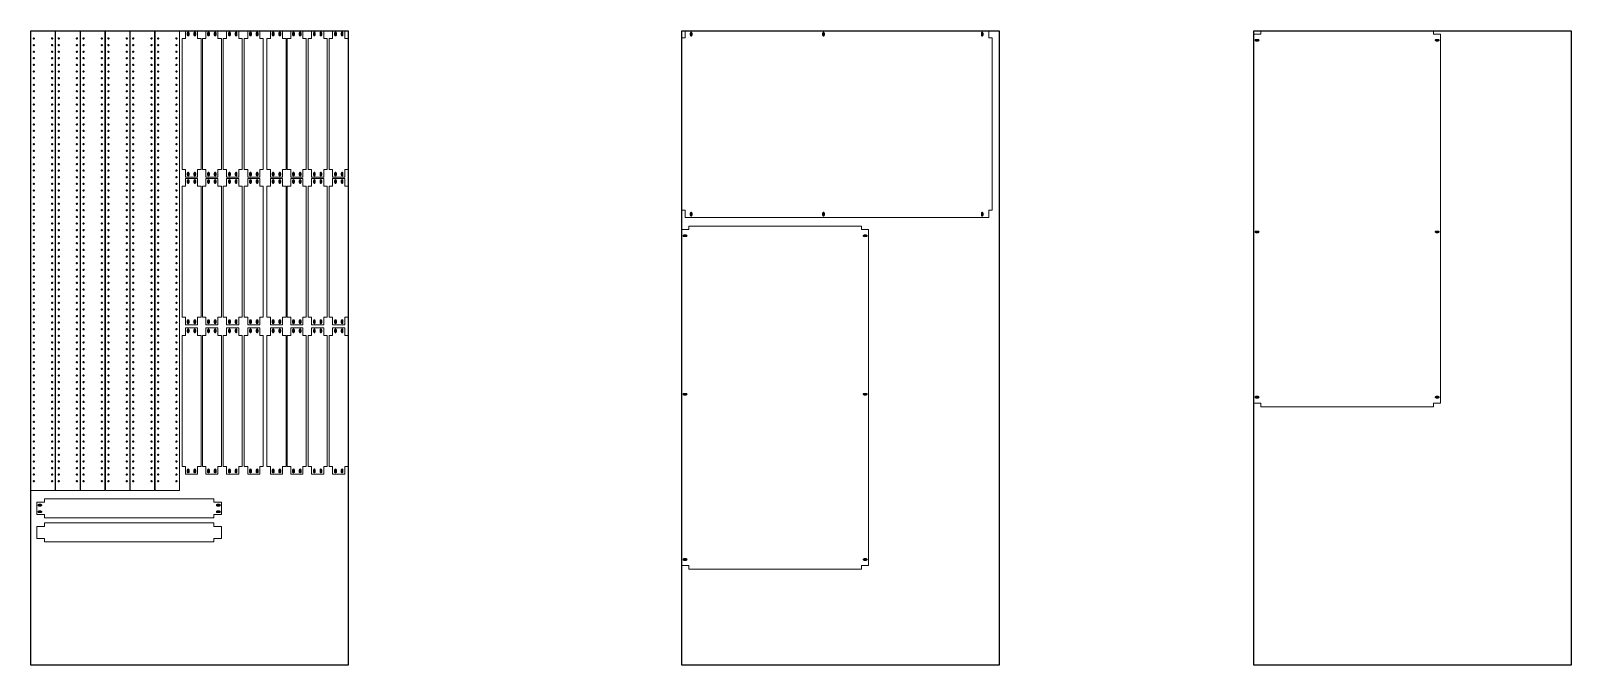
# Model space of a CAD drawing. Header units: millimetres. Extents: x 2672 to 8494, y 828 to 3228.
import ezdxf

# ---------------------------------------------------------------- set-up
doc = ezdxf.new("R2010")
doc.units = ezdxf.units.MM
doc.linetypes.add('CENTER', pattern=[50.8, 31.75, -6.35, 6.35, -6.35])
doc.layers.add('EJES', color=4, linetype='CENTER', lineweight=5)
doc.layers.add('SOPORTES', color=6, linetype='Continuous', lineweight=5)

# ---------------------------------------------------------------- blocks, each defined once
blk = doc.blocks.new('Ø5_VF1')
at = {"layer": 'EJES'}
for p, q in [((0, 3.75), (0, -3.75)), ((-3.75, 0), (3.75, 0))]:
    blk.add_line(p, q, dxfattribs=at)
at = {"layer": 'SOPORTES', "ltscale": 0.25}
blk.add_circle((0, 0), 2.5, dxfattribs=at)
blk = doc.blocks.new('OJO CHINO_7x15_VF')
at = {"layer": 'EJES'}
for p, q in [((-8.5, 0), (8.5, 0)), ((0, 4.5), (0, -4.5))]:
    blk.add_line(p, q, dxfattribs=at)
at = {"layer": 'SOPORTES', "ltscale": 0.25}
blk.add_lwpolyline([(-4, 3.5), (4, 3.5, -1), (4, -3.5), (-4, -3.5, -1)], format="xyb", close=True, dxfattribs=at)

msp = doc.modelspace()

# ---------------------------------------------------------------- linework, layer by layer
at = {"color": 143, "true_color": 0x7aafdf}
for points in [[(2671.6, 3227.5), (3871.6, 3227.5), (3871.6, 827.5), (2671.6, 827.5)], [(5132.2, 3227.5), (6332.2, 3227.5), (6332.2, 827.5), (5132.2, 827.5)], [(7294.4, 3227.5), (8494.4, 3227.5), (8494.4, 827.5), (7294.4, 827.5)]]:
    msp.add_lwpolyline(points, close=True, dxfattribs=at)
at = {"layer": 'SOPORTES', "ltscale": 0.6}
for points in [[(2763.6, 3227.5), (2763.6, 1488.5), (2671.6, 1488.5), (2671.6, 3227.5)], [(2857.6, 3227.5), (2857.6, 1488.5), (2765.6, 1488.5), (2765.6, 3227.5)], [(2951.6, 3227.5), (2951.6, 1488.5), (2859.6, 1488.5), (2859.6, 3227.5)], [(3045.6, 3227.5), (3045.6, 1488.5), (2953.6, 1488.5), (2953.6, 3227.5)], [(3139.6, 3227.5), (3139.6, 1488.5), (3047.6, 1488.5), (3047.6, 3227.5)], [(3233.6, 3227.5), (3233.6, 1488.5), (3141.6, 1488.5), (3141.6, 3227.5)]]:
    msp.add_lwpolyline(points, close=True, dxfattribs=at)
at = {"layer": 'SOPORTES', "color": 9, "ltscale": 0.25, "true_color": 0xafd9aa}
for points in [[(3243.3, 2702.5), (3243.3, 3198.5), (3256.3, 3198.5), (3256.3, 3227.5), (3302.3, 3227.5), (3302.3, 3198.5), (3315.3, 3198.5), (3315.3, 2702.5), (3302.3, 2702.5), (3302.3, 2673.5), (3256.3, 2673.5), (3256.3, 2702.5)], [(3320.1, 2702.5), (3320.1, 3198.5), (3333.1, 3198.5), (3333.1, 3227.5), (3379.1, 3227.5), (3379.1, 3198.5), (3392.1, 3198.5), (3392.1, 2702.5), (3379.1, 2702.5), (3379.1, 2673.5), (3333.1, 2673.5), (3333.1, 2702.5)], [(3398.9, 2702.5), (3398.9, 3198.5), (3411.9, 3198.5), (3411.9, 3227.5), (3457.9, 3227.5), (3457.9, 3198.5), (3470.9, 3198.5), (3470.9, 2702.5), (3457.9, 2702.5), (3457.9, 2673.5), (3411.9, 2673.5), (3411.9, 2702.5)], [(3478.6, 2702.5), (3478.6, 3198.5), (3491.6, 3198.5), (3491.6, 3227.5), (3537.6, 3227.5), (3537.6, 3198.5), (3550.6, 3198.5), (3550.6, 2702.5), (3537.6, 2702.5), (3537.6, 2673.5), (3491.6, 2673.5), (3491.6, 2702.5)], [(3564.4, 2702.5), (3564.4, 3198.5), (3577.4, 3198.5), (3577.4, 3227.5), (3623.4, 3227.5), (3623.4, 3198.5), (3636.4, 3198.5), (3636.4, 2702.5), (3623.4, 2702.5), (3623.4, 2673.5), (3577.4, 2673.5), (3577.4, 2702.5)], [(3641.1, 2702.5), (3641.1, 3198.5), (3654.1, 3198.5), (3654.1, 3227.5), (3700.1, 3227.5), (3700.1, 3198.5), (3713.1, 3198.5), (3713.1, 2702.5), (3700.1, 2702.5), (3700.1, 2673.5), (3654.1, 2673.5), (3654.1, 2702.5)], [(3719.9, 2702.5), (3719.9, 3198.5), (3732.9, 3198.5), (3732.9, 3227.5), (3778.9, 3227.5), (3778.9, 3198.5), (3791.9, 3198.5), (3791.9, 2702.5), (3778.9, 2702.5), (3778.9, 2673.5), (3732.9, 2673.5), (3732.9, 2702.5)], [(3799.6, 2702.5), (3799.6, 3198.5), (3812.6, 3198.5), (3812.6, 3227.5), (3858.6, 3227.5), (3858.6, 3198.5), (3871.6, 3198.5), (3871.6, 2702.5), (3858.6, 2702.5), (3858.6, 2673.5), (3812.6, 2673.5), (3812.6, 2702.5)], [(3243.3, 2144), (3243.3, 2640), (3256.3, 2640), (3256.3, 2669), (3302.3, 2669), (3302.3, 2640), (3315.3, 2640), (3315.3, 2144), (3302.3, 2144), (3302.3, 2115), (3256.3, 2115), (3256.3, 2144)], [(3320.1, 2144), (3320.1, 2640), (3333.1, 2640), (3333.1, 2669), (3379.1, 2669), (3379.1, 2640), (3392.1, 2640), (3392.1, 2144), (3379.1, 2144), (3379.1, 2115), (3333.1, 2115), (3333.1, 2144)], [(3398.9, 2144), (3398.9, 2640), (3411.9, 2640), (3411.9, 2669), (3457.9, 2669), (3457.9, 2640), (3470.9, 2640), (3470.9, 2144), (3457.9, 2144), (3457.9, 2115), (3411.9, 2115), (3411.9, 2144)], [(3478.6, 2144), (3478.6, 2640), (3491.6, 2640), (3491.6, 2669), (3537.6, 2669), (3537.6, 2640), (3550.6, 2640), (3550.6, 2144), (3537.6, 2144), (3537.6, 2115), (3491.6, 2115), (3491.6, 2144)], [(3564.4, 2144), (3564.4, 2640), (3577.4, 2640), (3577.4, 2669), (3623.4, 2669), (3623.4, 2640), (3636.4, 2640), (3636.4, 2144), (3623.4, 2144), (3623.4, 2115), (3577.4, 2115), (3577.4, 2144)], [(3641.1, 2144), (3641.1, 2640), (3654.1, 2640), (3654.1, 2669), (3700.1, 2669), (3700.1, 2640), (3713.1, 2640), (3713.1, 2144), (3700.1, 2144), (3700.1, 2115), (3654.1, 2115), (3654.1, 2144)], [(3719.9, 2144), (3719.9, 2640), (3732.9, 2640), (3732.9, 2669), (3778.9, 2669), (3778.9, 2640), (3791.9, 2640), (3791.9, 2144), (3778.9, 2144), (3778.9, 2115), (3732.9, 2115), (3732.9, 2144)], [(3799.6, 2144), (3799.6, 2640), (3812.6, 2640), (3812.6, 2669), (3858.6, 2669), (3858.6, 2640), (3871.6, 2640), (3871.6, 2144), (3858.6, 2144), (3858.6, 2115), (3812.6, 2115), (3812.6, 2144)], [(3243.3, 1579.4), (3243.3, 2075.4), (3256.3, 2075.4), (3256.3, 2104.4), (3302.3, 2104.4), (3302.3, 2075.4), (3315.3, 2075.4), (3315.3, 1579.4), (3302.3, 1579.4), (3302.3, 1550.4), (3256.3, 1550.4), (3256.3, 1579.4)], [(3320.1, 1579.4), (3320.1, 2075.4), (3333.1, 2075.4), (3333.1, 2104.4), (3379.1, 2104.4), (3379.1, 2075.4), (3392.1, 2075.4), (3392.1, 1579.4), (3379.1, 1579.4), (3379.1, 1550.4), (3333.1, 1550.4), (3333.1, 1579.4)], [(3398.9, 1579.4), (3398.9, 2075.4), (3411.9, 2075.4), (3411.9, 2104.4), (3457.9, 2104.4), (3457.9, 2075.4), (3470.9, 2075.4), (3470.9, 1579.4), (3457.9, 1579.4), (3457.9, 1550.4), (3411.9, 1550.4), (3411.9, 1579.4)], [(3478.6, 1579.4), (3478.6, 2075.4), (3491.6, 2075.4), (3491.6, 2104.4), (3537.6, 2104.4), (3537.6, 2075.4), (3550.6, 2075.4), (3550.6, 1579.4), (3537.6, 1579.4), (3537.6, 1550.4), (3491.6, 1550.4), (3491.6, 1579.4)], [(3564.4, 1579.4), (3564.4, 2075.4), (3577.4, 2075.4), (3577.4, 2104.4), (3623.4, 2104.4), (3623.4, 2075.4), (3636.4, 2075.4), (3636.4, 1579.4), (3623.4, 1579.4), (3623.4, 1550.4), (3577.4, 1550.4), (3577.4, 1579.4)], [(3641.1, 1579.4), (3641.1, 2075.4), (3654.1, 2075.4), (3654.1, 2104.4), (3700.1, 2104.4), (3700.1, 2075.4), (3713.1, 2075.4), (3713.1, 1579.4), (3700.1, 1579.4), (3700.1, 1550.4), (3654.1, 1550.4), (3654.1, 1579.4)], [(3719.9, 1579.4), (3719.9, 2075.4), (3732.9, 2075.4), (3732.9, 2104.4), (3778.9, 2104.4), (3778.9, 2075.4), (3791.9, 2075.4), (3791.9, 1579.4), (3778.9, 1579.4), (3778.9, 1550.4), (3732.9, 1550.4), (3732.9, 1579.4)], [(3799.6, 1579.4), (3799.6, 2075.4), (3812.6, 2075.4), (3812.6, 2104.4), (3858.6, 2104.4), (3858.6, 2075.4), (3871.6, 2075.4), (3871.6, 1579.4), (3858.6, 1579.4), (3858.6, 1550.4), (3812.6, 1550.4), (3812.6, 1579.4)]]:
    msp.add_lwpolyline(points, close=True, dxfattribs=at)
at = {"layer": 'SOPORTES', "color": 31, "ltscale": 0.25, "true_color": 0xfecc66}
msp.add_lwpolyline([(6306.2, 3200.5), (6306.2, 2548.5), (6293.2, 2548.5), (6293.2, 2521.5), (5145.2, 2521.5), (5145.2, 2548.5), (5132.2, 2548.5), (5132.2, 3200.5), (5145.2, 3200.5), (5145.2, 3227.5), (6293.2, 3227.5), (6293.2, 3200.5)], close=True, dxfattribs=at)
at = {"layer": 'SOPORTES', "color": 6, "ltscale": 0.25}
msp.add_lwpolyline([(7973.4, 1805.5), (7321.4, 1805.5), (7321.4, 1818.5), (7294.4, 1818.5), (7294.4, 3214.5), (7321.4, 3214.5), (7321.4, 3227.5), (7973.4, 3227.5), (7973.4, 3214.5), (8000.4, 3214.5), (8000.4, 1818.5), (7973.4, 1818.5)], close=True, dxfattribs=at)
at = {"layer": 'SOPORTES', "color": 3, "ltscale": 0.25}
msp.add_lwpolyline([(5811.2, 1191.4), (5159.2, 1191.4), (5159.2, 1204.4), (5132.2, 1204.4), (5132.2, 2475.4), (5159.2, 2475.4), (5159.2, 2488.4), (5811.2, 2488.4), (5811.2, 2475.4), (5838.2, 2475.4), (5838.2, 1204.4), (5811.2, 1204.4)], close=True, dxfattribs=at)
at = {"layer": 'SOPORTES', "color": 4, "ltscale": 0.25}
for points in [[(3363.6, 1384.8), (2723.1, 1384.8), (2723.1, 1397.8), (2694.1, 1397.8), (2694.1, 1443.8), (2723.1, 1443.8), (2723.1, 1456.8), (3363.6, 1456.8), (3363.6, 1443.8), (3392.6, 1443.8), (3392.6, 1397.8), (3363.6, 1397.8)], [(3363.6, 1293.8), (2723.1, 1293.8), (2723.1, 1306.8), (2694.1, 1306.8), (2694.1, 1352.8), (2723.1, 1352.8), (2723.1, 1365.8), (3363.6, 1365.8), (3363.6, 1352.8), (3392.6, 1352.8), (3392.6, 1306.8), (3363.6, 1306.8)]]:
    msp.add_lwpolyline(points, close=True, dxfattribs=at)

# ---------------------------------------------------------------- block references
at = {"color": 9, "true_color": 0xafd9aa, "rotation": 270}
for p in [(3266.8, 3215.5), (3291.8, 3215.5), (3343.6, 3215.5), (3368.6, 3215.5), (3422.4, 3215.5), (3447.4, 3215.5), (3502.1, 3215.5), (3527.1, 3215.5), (3587.9, 3215.5), (3612.9, 3215.5), (3664.6, 3215.5), (3689.6, 3215.5), (3743.4, 3215.5), (3768.4, 3215.5), (3823.1, 3215.5), (3848.1, 3215.5), (3266.8, 2657), (3291.8, 2657), (3343.6, 2657), (3368.6, 2657), (3422.4, 2657), (3447.4, 2657), (3502.1, 2657), (3527.1, 2657), (3587.9, 2657), (3612.9, 2657), (3664.6, 2657), (3689.6, 2657), (3743.4, 2657), (3768.4, 2657), (3823.1, 2657), (3848.1, 2657), (3266.8, 2092.4), (3291.8, 2092.4), (3343.6, 2092.4), (3368.6, 2092.4), (3422.4, 2092.4), (3447.4, 2092.4), (3502.1, 2092.4), (3527.1, 2092.4), (3587.9, 2092.4), (3612.9, 2092.4), (3664.6, 2092.4), (3689.6, 2092.4), (3743.4, 2092.4), (3768.4, 2092.4), (3823.1, 2092.4), (3848.1, 2092.4)]:
    msp.add_blockref('OJO CHINO_7x15_VF', p, dxfattribs=at)
at = {"color": 31, "true_color": 0xfecc66, "xscale": -1, "rotation": 90}
for p in [(5168.2, 3215), (5668.4, 3215), (6268.4, 3215)]:
    msp.add_blockref('OJO CHINO_7x15_VF', p, dxfattribs=at)
for p in [(7306.9, 3191.5), (7306.9, 2466.5), (7306.9, 1841.5)]:
    msp.add_blockref('OJO CHINO_7x15_VF', p)
at = {"xscale": -1}
for p in [(7987.9, 3191.5), (7987.9, 2466.5), (7987.9, 1841.5)]:
    msp.add_blockref('OJO CHINO_7x15_VF', p, dxfattribs=at)
at = {"color": 9, "true_color": 0xafd9aa, "xscale": -1, "rotation": 270}
for p in [(3266.8, 2685.5), (3291.8, 2685.5), (3343.6, 2685.5), (3368.6, 2685.5), (3422.4, 2685.5), (3447.4, 2685.5), (3502.1, 2685.5), (3527.1, 2685.5), (3587.9, 2685.5), (3612.9, 2685.5), (3664.6, 2685.5), (3689.6, 2685.5), (3743.4, 2685.5), (3768.4, 2685.5), (3823.1, 2685.5), (3848.1, 2685.5), (3266.8, 2127), (3291.8, 2127), (3343.6, 2127), (3368.6, 2127), (3422.4, 2127), (3447.4, 2127), (3502.1, 2127), (3527.1, 2127), (3587.9, 2127), (3612.9, 2127), (3664.6, 2127), (3689.6, 2127), (3743.4, 2127), (3768.4, 2127), (3823.1, 2127), (3848.1, 2127), (3266.8, 1562.4), (3291.8, 1562.4), (3343.6, 1562.4), (3368.6, 1562.4), (3422.4, 1562.4), (3447.4, 1562.4), (3502.1, 1562.4), (3527.1, 1562.4), (3587.9, 1562.4), (3612.9, 1562.4), (3664.6, 1562.4), (3689.6, 1562.4), (3743.4, 1562.4), (3768.4, 1562.4), (3823.1, 1562.4), (3848.1, 1562.4)]:
    msp.add_blockref('OJO CHINO_7x15_VF', p, dxfattribs=at)
at = {"color": 31, "true_color": 0xfecc66, "rotation": 89.99999999999996}
for p in [(5168.2, 2534), (5668.4, 2534), (6268.4, 2534)]:
    msp.add_blockref('OJO CHINO_7x15_VF', p, dxfattribs=at)
at = {"color": 3}
for p in [(5144.7, 2452.4), (5144.7, 1852.4), (5144.7, 1227.4)]:
    msp.add_blockref('OJO CHINO_7x15_VF', p, dxfattribs=at)
at = {"color": 3, "xscale": -1}
for p in [(5825.7, 2452.4), (5825.7, 1852.4), (5825.7, 1227.4)]:
    msp.add_blockref('OJO CHINO_7x15_VF', p, dxfattribs=at)
at = {"color": 4}
for p in [(2706.1, 1433.3), (2706.1, 1408.3)]:
    msp.add_blockref('OJO CHINO_7x15_VF', p, dxfattribs=at)
at = {"color": 4, "xscale": -1}
for p in [(3380.6, 1433.3), (3380.6, 1408.3)]:
    msp.add_blockref('OJO CHINO_7x15_VF', p, dxfattribs=at)
at = {"layer": 'SOPORTES', "rotation": 180}
for p in [(2683.1, 3198.5), (2683.1, 3173.5), (2683.1, 3148.5), (2777.1, 3198.5), (2777.1, 3173.5), (2777.1, 3148.5), (2871.1, 3198.5), (2871.1, 3173.5), (2871.1, 3148.5), (2965.1, 3198.5), (2965.1, 3173.5), (2965.1, 3148.5), (3059.1, 3198.5), (3059.1, 3173.5), (3059.1, 3148.5), (3153.1, 3198.5), (3153.1, 3173.5), (3153.1, 3148.5), (2683.1, 3123.5), (2683.1, 3098.5), (2777.1, 3123.5), (2777.1, 3098.5), (2871.1, 3123.5), (2871.1, 3098.5), (2965.1, 3123.5), (2965.1, 3098.5), (3059.1, 3123.5), (3059.1, 3098.5), (3153.1, 3123.5), (3153.1, 3098.5), (2683.1, 3073.5), (2683.1, 3048.5), (2777.1, 3073.5), (2777.1, 3048.5), (2871.1, 3073.5), (2871.1, 3048.5), (2965.1, 3073.5), (2965.1, 3048.5), (3059.1, 3073.5), (3059.1, 3048.5), (3153.1, 3073.5), (3153.1, 3048.5), (2683.1, 3023.5), (2683.1, 2998.5), (2683.1, 2973.5), (2777.1, 3023.5), (2777.1, 2998.5), (2777.1, 2973.5), (2871.1, 3023.5), (2871.1, 2998.5), (2871.1, 2973.5), (2965.1, 3023.5), (2965.1, 2998.5), (2965.1, 2973.5), (3059.1, 3023.5), (3059.1, 2998.5), (3059.1, 2973.5), (3153.1, 3023.5), (3153.1, 2998.5), (3153.1, 2973.5), (2683.1, 2948.5), (2683.1, 2923.5), (2777.1, 2948.5), (2777.1, 2923.5), (2871.1, 2948.5), (2871.1, 2923.5), (2965.1, 2948.5), (2965.1, 2923.5), (3059.1, 2948.5), (3059.1, 2923.5), (3153.1, 2948.5), (3153.1, 2923.5), (2683.1, 2898.5), (2683.1, 2873.5), (2777.1, 2898.5), (2777.1, 2873.5), (2871.1, 2898.5), (2871.1, 2873.5), (2965.1, 2898.5), (2965.1, 2873.5), (3059.1, 2898.5), (3059.1, 2873.5), (3153.1, 2898.5), (3153.1, 2873.5), (2683.1, 2848.5), (2683.1, 2823.5), (2683.1, 2798.5), (2777.1, 2848.5), (2777.1, 2823.5), (2777.1, 2798.5), (2871.1, 2848.5), (2871.1, 2823.5), (2871.1, 2798.5), (2965.1, 2848.5), (2965.1, 2823.5), (2965.1, 2798.5), (3059.1, 2848.5), (3059.1, 2823.5), (3059.1, 2798.5), (3153.1, 2848.5), (3153.1, 2823.5), (3153.1, 2798.5), (2683.1, 2773.5), (2683.1, 2748.5), (2777.1, 2773.5), (2777.1, 2748.5), (2871.1, 2773.5), (2871.1, 2748.5), (2965.1, 2773.5), (2965.1, 2748.5), (3059.1, 2773.5), (3059.1, 2748.5), (3153.1, 2773.5), (3153.1, 2748.5), (2683.1, 2723.5), (2683.1, 2698.5), (2777.1, 2723.5), (2777.1, 2698.5), (2871.1, 2723.5), (2871.1, 2698.5), (2965.1, 2723.5), (2965.1, 2698.5), (3059.1, 2723.5), (3059.1, 2698.5), (3153.1, 2723.5), (3153.1, 2698.5), (2683.1, 2673.5), (2683.1, 2648.5), (2683.1, 2623.5), (2777.1, 2673.5), (2777.1, 2648.5), (2777.1, 2623.5), (2871.1, 2673.5), (2871.1, 2648.5), (2871.1, 2623.5), (2965.1, 2673.5), (2965.1, 2648.5), (2965.1, 2623.5), (3059.1, 2673.5), (3059.1, 2648.5), (3059.1, 2623.5), (3153.1, 2673.5), (3153.1, 2648.5), (3153.1, 2623.5), (2683.1, 2598.5), (2683.1, 2573.5), (2777.1, 2598.5), (2777.1, 2573.5), (2871.1, 2598.5), (2871.1, 2573.5), (2965.1, 2598.5), (2965.1, 2573.5), (3059.1, 2598.5), (3059.1, 2573.5), (3153.1, 2598.5), (3153.1, 2573.5), (2683.1, 2548.5), (2683.1, 2523.5), (2777.1, 2548.5), (2777.1, 2523.5), (2871.1, 2548.5), (2871.1, 2523.5), (2965.1, 2548.5), (2965.1, 2523.5), (3059.1, 2548.5), (3059.1, 2523.5), (3153.1, 2548.5), (3153.1, 2523.5), (2683.1, 2498.5), (2683.1, 2473.5), (2683.1, 2448.5), (2777.1, 2498.5), (2777.1, 2473.5), (2777.1, 2448.5), (2871.1, 2498.5), (2871.1, 2473.5), (2871.1, 2448.5), (2965.1, 2498.5), (2965.1, 2473.5), (2965.1, 2448.5), (3059.1, 2498.5), (3059.1, 2473.5), (3059.1, 2448.5), (3153.1, 2498.5), (3153.1, 2473.5), (3153.1, 2448.5), (2683.1, 2423.5), (2683.1, 2398.5), (2777.1, 2423.5), (2777.1, 2398.5), (2871.1, 2423.5), (2871.1, 2398.5), (2965.1, 2423.5), (2965.1, 2398.5), (3059.1, 2423.5), (3059.1, 2398.5), (3153.1, 2423.5), (3153.1, 2398.5), (2683.1, 2373.5), (2683.1, 2348.5), (2777.1, 2373.5), (2777.1, 2348.5), (2871.1, 2373.5), (2871.1, 2348.5), (2965.1, 2373.5), (2965.1, 2348.5), (3059.1, 2373.5), (3059.1, 2348.5), (3153.1, 2373.5), (3153.1, 2348.5), (2683.1, 2323.5), (2683.1, 2298.5), (2683.1, 2273.5), (2777.1, 2323.5), (2777.1, 2298.5), (2777.1, 2273.5), (2871.1, 2323.5), (2871.1, 2298.5), (2871.1, 2273.5), (2965.1, 2323.5), (2965.1, 2298.5), (2965.1, 2273.5), (3059.1, 2323.5), (3059.1, 2298.5), (3059.1, 2273.5), (3153.1, 2323.5), (3153.1, 2298.5), (3153.1, 2273.5), (2683.1, 2248.5), (2683.1, 2223.5), (2777.1, 2248.5), (2777.1, 2223.5), (2871.1, 2248.5), (2871.1, 2223.5), (2965.1, 2248.5), (2965.1, 2223.5), (3059.1, 2248.5), (3059.1, 2223.5), (3153.1, 2248.5), (3153.1, 2223.5), (2683.1, 2198.5), (2683.1, 2173.5), (2777.1, 2198.5), (2777.1, 2173.5), (2871.1, 2198.5), (2871.1, 2173.5), (2965.1, 2198.5), (2965.1, 2173.5), (3059.1, 2198.5), (3059.1, 2173.5), (3153.1, 2198.5), (3153.1, 2173.5), (2683.1, 2148.5), (2683.1, 2123.5), (2683.1, 2098.5), (2777.1, 2148.5), (2777.1, 2123.5), (2777.1, 2098.5), (2871.1, 2148.5), (2871.1, 2123.5), (2871.1, 2098.5), (2965.1, 2148.5), (2965.1, 2123.5), (2965.1, 2098.5), (3059.1, 2148.5), (3059.1, 2123.5), (3059.1, 2098.5), (3153.1, 2148.5), (3153.1, 2123.5), (3153.1, 2098.5), (2683.1, 2073.5), (2683.1, 2048.5), (2777.1, 2073.5), (2777.1, 2048.5), (2871.1, 2073.5), (2871.1, 2048.5), (2965.1, 2073.5), (2965.1, 2048.5), (3059.1, 2073.5), (3059.1, 2048.5), (3153.1, 2073.5), (3153.1, 2048.5), (2683.1, 2023.5), (2683.1, 1998.5), (2777.1, 2023.5), (2777.1, 1998.5), (2871.1, 2023.5), (2871.1, 1998.5), (2965.1, 2023.5), (2965.1, 1998.5), (3059.1, 2023.5), (3059.1, 1998.5), (3153.1, 2023.5), (3153.1, 1998.5), (2683.1, 1973.5), (2683.1, 1948.5), (2683.1, 1923.5), (2777.1, 1973.5), (2777.1, 1948.5), (2777.1, 1923.5), (2871.1, 1973.5), (2871.1, 1948.5), (2871.1, 1923.5), (2965.1, 1973.5), (2965.1, 1948.5), (2965.1, 1923.5), (3059.1, 1973.5), (3059.1, 1948.5), (3059.1, 1923.5), (3153.1, 1973.5), (3153.1, 1948.5), (3153.1, 1923.5), (2683.1, 1898.5), (2683.1, 1873.5), (2777.1, 1898.5), (2777.1, 1873.5), (2871.1, 1898.5), (2871.1, 1873.5), (2965.1, 1898.5), (2965.1, 1873.5), (3059.1, 1898.5), (3059.1, 1873.5), (3153.1, 1898.5), (3153.1, 1873.5), (2683.1, 1848.5), (2683.1, 1823.5), (2777.1, 1848.5), (2777.1, 1823.5), (2871.1, 1848.5), (2871.1, 1823.5), (2965.1, 1848.5), (2965.1, 1823.5), (3059.1, 1848.5), (3059.1, 1823.5), (3153.1, 1848.5), (3153.1, 1823.5), (2683.1, 1798.5), (2683.1, 1773.5), (2683.1, 1748.5), (2777.1, 1798.5), (2777.1, 1773.5), (2777.1, 1748.5), (2871.1, 1798.5), (2871.1, 1773.5), (2871.1, 1748.5), (2965.1, 1798.5), (2965.1, 1773.5), (2965.1, 1748.5), (3059.1, 1798.5), (3059.1, 1773.5), (3059.1, 1748.5), (3153.1, 1798.5), (3153.1, 1773.5), (3153.1, 1748.5), (2683.1, 1723.5), (2683.1, 1698.5), (2777.1, 1723.5), (2777.1, 1698.5), (2871.1, 1723.5), (2871.1, 1698.5), (2965.1, 1723.5), (2965.1, 1698.5), (3059.1, 1723.5), (3059.1, 1698.5), (3153.1, 1723.5), (3153.1, 1698.5), (2683.1, 1673.5), (2683.1, 1648.5), (2777.1, 1673.5), (2777.1, 1648.5), (2871.1, 1673.5), (2871.1, 1648.5), (2965.1, 1673.5), (2965.1, 1648.5), (3059.1, 1673.5), (3059.1, 1648.5), (3153.1, 1673.5), (3153.1, 1648.5), (2683.1, 1623.5), (2683.1, 1598.5), (2683.1, 1573.5), (2777.1, 1623.5), (2777.1, 1598.5), (2777.1, 1573.5), (2871.1, 1623.5), (2871.1, 1598.5), (2871.1, 1573.5), (2965.1, 1623.5), (2965.1, 1598.5), (2965.1, 1573.5), (3059.1, 1623.5), (3059.1, 1598.5), (3059.1, 1573.5), (3153.1, 1623.5), (3153.1, 1598.5), (3153.1, 1573.5), (2683.1, 1548.5), (2683.1, 1523.5), (2777.1, 1548.5), (2777.1, 1523.5), (2871.1, 1548.5), (2871.1, 1523.5), (2965.1, 1548.5), (2965.1, 1523.5), (3059.1, 1548.5), (3059.1, 1523.5), (3153.1, 1548.5), (3153.1, 1523.5)]:
    msp.add_blockref('Ø5_VF1', p, dxfattribs=at)
at = {"layer": 'SOPORTES', "xscale": -1, "rotation": 180}
for p in [(2752.1, 3198.5), (2752.1, 3173.5), (2752.1, 3148.5), (2846.1, 3198.5), (2846.1, 3173.5), (2846.1, 3148.5), (2940.1, 3198.5), (2940.1, 3173.5), (2940.1, 3148.5), (3034.1, 3198.5), (3034.1, 3173.5), (3034.1, 3148.5), (3128.1, 3198.5), (3128.1, 3173.5), (3128.1, 3148.5), (3222.1, 3198.5), (3222.1, 3173.5), (3222.1, 3148.5), (2752.1, 3123.5), (2752.1, 3098.5), (2846.1, 3123.5), (2846.1, 3098.5), (2940.1, 3123.5), (2940.1, 3098.5), (3034.1, 3123.5), (3034.1, 3098.5), (3128.1, 3123.5), (3128.1, 3098.5), (3222.1, 3123.5), (3222.1, 3098.5), (2752.1, 3073.5), (2752.1, 3048.5), (2846.1, 3073.5), (2846.1, 3048.5), (2940.1, 3073.5), (2940.1, 3048.5), (3034.1, 3073.5), (3034.1, 3048.5), (3128.1, 3073.5), (3128.1, 3048.5), (3222.1, 3073.5), (3222.1, 3048.5), (2752.1, 3023.5), (2752.1, 2998.5), (2752.1, 2973.5), (2846.1, 3023.5), (2846.1, 2998.5), (2846.1, 2973.5), (2940.1, 3023.5), (2940.1, 2998.5), (2940.1, 2973.5), (3034.1, 3023.5), (3034.1, 2998.5), (3034.1, 2973.5), (3128.1, 3023.5), (3128.1, 2998.5), (3128.1, 2973.5), (3222.1, 3023.5), (3222.1, 2998.5), (3222.1, 2973.5), (2752.1, 2948.5), (2752.1, 2923.5), (2846.1, 2948.5), (2846.1, 2923.5), (2940.1, 2948.5), (2940.1, 2923.5), (3034.1, 2948.5), (3034.1, 2923.5), (3128.1, 2948.5), (3128.1, 2923.5), (3222.1, 2948.5), (3222.1, 2923.5), (2752.1, 2898.5), (2752.1, 2873.5), (2846.1, 2898.5), (2846.1, 2873.5), (2940.1, 2898.5), (2940.1, 2873.5), (3034.1, 2898.5), (3034.1, 2873.5), (3128.1, 2898.5), (3128.1, 2873.5), (3222.1, 2898.5), (3222.1, 2873.5), (2752.1, 2848.5), (2752.1, 2823.5), (2752.1, 2798.5), (2846.1, 2848.5), (2846.1, 2823.5), (2846.1, 2798.5), (2940.1, 2848.5), (2940.1, 2823.5), (2940.1, 2798.5), (3034.1, 2848.5), (3034.1, 2823.5), (3034.1, 2798.5), (3128.1, 2848.5), (3128.1, 2823.5), (3128.1, 2798.5), (3222.1, 2848.5), (3222.1, 2823.5), (3222.1, 2798.5), (2752.1, 2773.5), (2752.1, 2748.5), (2846.1, 2773.5), (2846.1, 2748.5), (2940.1, 2773.5), (2940.1, 2748.5), (3034.1, 2773.5), (3034.1, 2748.5), (3128.1, 2773.5), (3128.1, 2748.5), (3222.1, 2773.5), (3222.1, 2748.5), (2752.1, 2723.5), (2752.1, 2698.5), (2846.1, 2723.5), (2846.1, 2698.5), (2940.1, 2723.5), (2940.1, 2698.5), (3034.1, 2723.5), (3034.1, 2698.5), (3128.1, 2723.5), (3128.1, 2698.5), (3222.1, 2723.5), (3222.1, 2698.5), (2752.1, 2673.5), (2752.1, 2648.5), (2752.1, 2623.5), (2846.1, 2673.5), (2846.1, 2648.5), (2846.1, 2623.5), (2940.1, 2673.5), (2940.1, 2648.5), (2940.1, 2623.5), (3034.1, 2673.5), (3034.1, 2648.5), (3034.1, 2623.5), (3128.1, 2673.5), (3128.1, 2648.5), (3128.1, 2623.5), (3222.1, 2673.5), (3222.1, 2648.5), (3222.1, 2623.5), (2752.1, 2598.5), (2752.1, 2573.5), (2846.1, 2598.5), (2846.1, 2573.5), (2940.1, 2598.5), (2940.1, 2573.5), (3034.1, 2598.5), (3034.1, 2573.5), (3128.1, 2598.5), (3128.1, 2573.5), (3222.1, 2598.5), (3222.1, 2573.5), (2752.1, 2548.5), (2752.1, 2523.5), (2846.1, 2548.5), (2846.1, 2523.5), (2940.1, 2548.5), (2940.1, 2523.5), (3034.1, 2548.5), (3034.1, 2523.5), (3128.1, 2548.5), (3128.1, 2523.5), (3222.1, 2548.5), (3222.1, 2523.5), (2752.1, 2498.5), (2752.1, 2473.5), (2752.1, 2448.5), (2846.1, 2498.5), (2846.1, 2473.5), (2846.1, 2448.5), (2940.1, 2498.5), (2940.1, 2473.5), (2940.1, 2448.5), (3034.1, 2498.5), (3034.1, 2473.5), (3034.1, 2448.5), (3128.1, 2498.5), (3128.1, 2473.5), (3128.1, 2448.5), (3222.1, 2498.5), (3222.1, 2473.5), (3222.1, 2448.5), (2752.1, 2423.5), (2752.1, 2398.5), (2846.1, 2423.5), (2846.1, 2398.5), (2940.1, 2423.5), (2940.1, 2398.5), (3034.1, 2423.5), (3034.1, 2398.5), (3128.1, 2423.5), (3128.1, 2398.5), (3222.1, 2423.5), (3222.1, 2398.5), (2752.1, 2373.5), (2752.1, 2348.5), (2846.1, 2373.5), (2846.1, 2348.5), (2940.1, 2373.5), (2940.1, 2348.5), (3034.1, 2373.5), (3034.1, 2348.5), (3128.1, 2373.5), (3128.1, 2348.5), (3222.1, 2373.5), (3222.1, 2348.5), (2752.1, 2323.5), (2752.1, 2298.5), (2752.1, 2273.5), (2846.1, 2323.5), (2846.1, 2298.5), (2846.1, 2273.5), (2940.1, 2323.5), (2940.1, 2298.5), (2940.1, 2273.5), (3034.1, 2323.5), (3034.1, 2298.5), (3034.1, 2273.5), (3128.1, 2323.5), (3128.1, 2298.5), (3128.1, 2273.5), (3222.1, 2323.5), (3222.1, 2298.5), (3222.1, 2273.5), (2752.1, 2248.5), (2752.1, 2223.5), (2846.1, 2248.5), (2846.1, 2223.5), (2940.1, 2248.5), (2940.1, 2223.5), (3034.1, 2248.5), (3034.1, 2223.5), (3128.1, 2248.5), (3128.1, 2223.5), (3222.1, 2248.5), (3222.1, 2223.5), (2752.1, 2198.5), (2752.1, 2173.5), (2846.1, 2198.5), (2846.1, 2173.5), (2940.1, 2198.5), (2940.1, 2173.5), (3034.1, 2198.5), (3034.1, 2173.5), (3128.1, 2198.5), (3128.1, 2173.5), (3222.1, 2198.5), (3222.1, 2173.5), (2752.1, 2148.5), (2752.1, 2123.5), (2752.1, 2098.5), (2846.1, 2148.5), (2846.1, 2123.5), (2846.1, 2098.5), (2940.1, 2148.5), (2940.1, 2123.5), (2940.1, 2098.5), (3034.1, 2148.5), (3034.1, 2123.5), (3034.1, 2098.5), (3128.1, 2148.5), (3128.1, 2123.5), (3128.1, 2098.5), (3222.1, 2148.5), (3222.1, 2123.5), (3222.1, 2098.5), (2752.1, 2073.5), (2752.1, 2048.5), (2846.1, 2073.5), (2846.1, 2048.5), (2940.1, 2073.5), (2940.1, 2048.5), (3034.1, 2073.5), (3034.1, 2048.5), (3128.1, 2073.5), (3128.1, 2048.5), (3222.1, 2073.5), (3222.1, 2048.5), (2752.1, 2023.5), (2752.1, 1998.5), (2846.1, 2023.5), (2846.1, 1998.5), (2940.1, 2023.5), (2940.1, 1998.5), (3034.1, 2023.5), (3034.1, 1998.5), (3128.1, 2023.5), (3128.1, 1998.5), (3222.1, 2023.5), (3222.1, 1998.5), (2752.1, 1973.5), (2752.1, 1948.5), (2752.1, 1923.5), (2846.1, 1973.5), (2846.1, 1948.5), (2846.1, 1923.5), (2940.1, 1973.5), (2940.1, 1948.5), (2940.1, 1923.5), (3034.1, 1973.5), (3034.1, 1948.5), (3034.1, 1923.5), (3128.1, 1973.5), (3128.1, 1948.5), (3128.1, 1923.5), (3222.1, 1973.5), (3222.1, 1948.5), (3222.1, 1923.5), (2752.1, 1898.5), (2752.1, 1873.5), (2846.1, 1898.5), (2846.1, 1873.5), (2940.1, 1898.5), (2940.1, 1873.5), (3034.1, 1898.5), (3034.1, 1873.5), (3128.1, 1898.5), (3128.1, 1873.5), (3222.1, 1898.5), (3222.1, 1873.5), (2752.1, 1848.5), (2752.1, 1823.5), (2846.1, 1848.5), (2846.1, 1823.5), (2940.1, 1848.5), (2940.1, 1823.5), (3034.1, 1848.5), (3034.1, 1823.5), (3128.1, 1848.5), (3128.1, 1823.5), (3222.1, 1848.5), (3222.1, 1823.5), (2752.1, 1798.5), (2752.1, 1773.5), (2752.1, 1748.5), (2846.1, 1798.5), (2846.1, 1773.5), (2846.1, 1748.5), (2940.1, 1798.5), (2940.1, 1773.5), (2940.1, 1748.5), (3034.1, 1798.5), (3034.1, 1773.5), (3034.1, 1748.5), (3128.1, 1798.5), (3128.1, 1773.5), (3128.1, 1748.5), (3222.1, 1798.5), (3222.1, 1773.5), (3222.1, 1748.5), (2752.1, 1723.5), (2752.1, 1698.5), (2846.1, 1723.5), (2846.1, 1698.5), (2940.1, 1723.5), (2940.1, 1698.5), (3034.1, 1723.5), (3034.1, 1698.5), (3128.1, 1723.5), (3128.1, 1698.5), (3222.1, 1723.5), (3222.1, 1698.5), (2752.1, 1673.5), (2752.1, 1648.5), (2846.1, 1673.5), (2846.1, 1648.5), (2940.1, 1673.5), (2940.1, 1648.5), (3034.1, 1673.5), (3034.1, 1648.5), (3128.1, 1673.5), (3128.1, 1648.5), (3222.1, 1673.5), (3222.1, 1648.5), (2752.1, 1623.5), (2752.1, 1598.5), (2752.1, 1573.5), (2846.1, 1623.5), (2846.1, 1598.5), (2846.1, 1573.5), (2940.1, 1623.5), (2940.1, 1598.5), (2940.1, 1573.5), (3034.1, 1623.5), (3034.1, 1598.5), (3034.1, 1573.5), (3128.1, 1623.5), (3128.1, 1598.5), (3128.1, 1573.5), (3222.1, 1623.5), (3222.1, 1598.5), (3222.1, 1573.5), (2752.1, 1548.5), (2752.1, 1523.5), (2846.1, 1548.5), (2846.1, 1523.5), (2940.1, 1548.5), (2940.1, 1523.5), (3034.1, 1548.5), (3034.1, 1523.5), (3128.1, 1548.5), (3128.1, 1523.5), (3222.1, 1548.5), (3222.1, 1523.5)]:
    msp.add_blockref('Ø5_VF1', p, dxfattribs=at)

doc.saveas('drawing.dxf')
